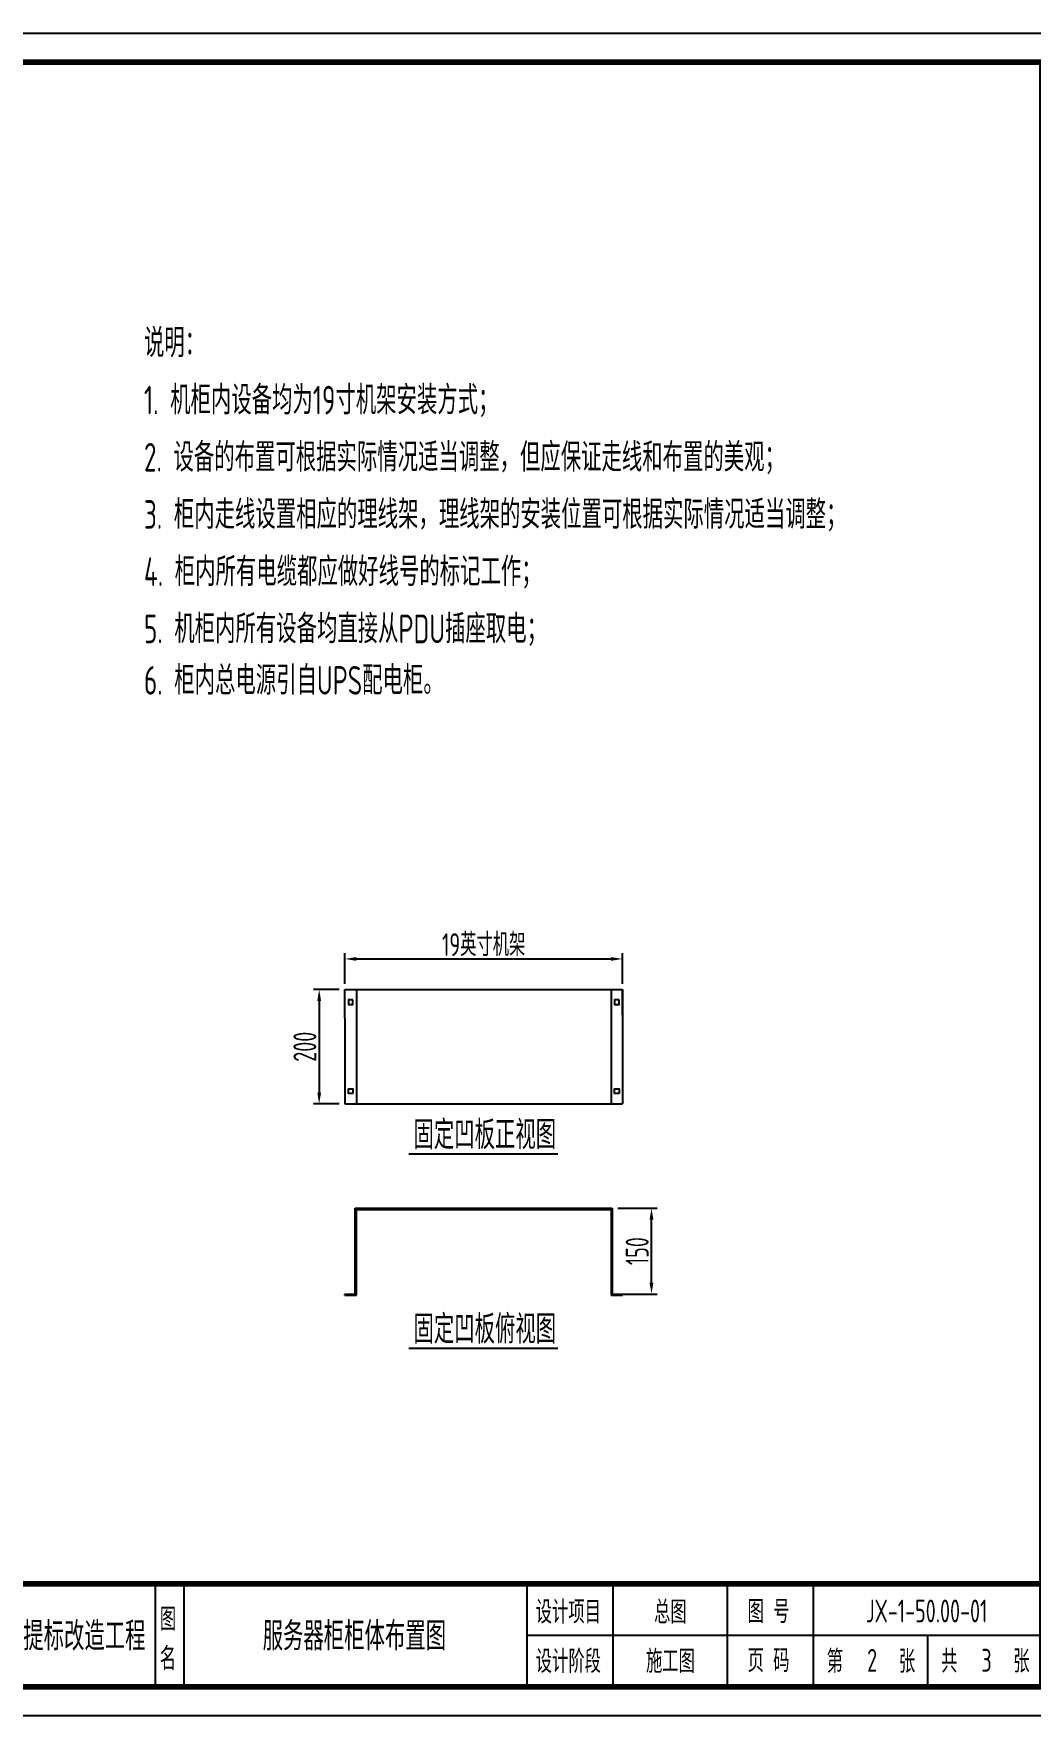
# Model space of a CAD drawing. Header units: millimetres. Extents: x 30557 to 235556, y -116603 to -73383.
# Drawn here: x 45490 to 47232, y -116603 to -113663 of the extents above; entities that cross this region are included whole.
import ezdxf
from ezdxf.enums import TextEntityAlignment as Align

# ---------------------------------------------------------------- set-up
doc = ezdxf.new("R2010")
doc.units = ezdxf.units.MM
doc.layers.add('_Drawing', color=7, linetype='Continuous', lineweight=25)
doc.styles.add('supcon', font='sceie.shx', dxfattribs={"width": 0.75, "height": 40, "bigfont": 'sceic.shx'})
doc.dimstyles.new('supcon', dxfattribs={"dimtxt": 20, "dimasz": 20, "dimexe": 10, "dimexo": 10, "dimgap": 5, "dimtad": 1, "dimtoh": 1, "dimdec": 0, "dimzin": 0, "dimdsep": 46, "dimtxsty": 'supcon', "dimcen": 0.09, "dimclrd": 2, "dimclre": 2, "dimclrt": 2, "dimadec": 0, "dimazin": 0, "dimtfac": 1, "dimtdec": 0, "dimtofl": 0, "dimtmove": 0, "dimatfit": 3, "dimfxl": 1, "dimtolj": 1, "dimtzin": 0, "dimarcsym": 0})

# ---------------------------------------------------------------- blocks, each defined once
blk = doc.blocks.new('supcon图框')
at = {"linetype": 'Continuous'}
for p, q in [((6145.7, 4361.7), (1987.7, 4361.7)), ((1987.7, 1421.7), (6145.7, 1421.7))]:
    blk.add_line(p, q, dxfattribs=at)
for p, q in [((4545.7, 1651.7), (4545.7, 1471.7)), ((4595.7, 1651.7), (4595.7, 1471.7)), ((5195.7, 1651.7), (5195.7, 1471.7)), ((5345.7, 1651.7), (5345.7, 1471.7)), ((5545.7, 1651.7), (5545.7, 1471.7)), ((5695.7, 1651.7), (5695.7, 1471.7)), ((5195.7, 1561.7), (6095.7, 1561.7)), ((5895.7, 1561.7), (5895.7, 1471.7))]:
    blk.add_line(p, q)
at = {"linetype": 'Continuous', "const_width": 10}
blk.add_lwpolyline([(2195.7, 4311.7), (6095.7, 4311.7), (6095.7, 1471.7), (2195.7, 1471.7)], close=True, dxfattribs=at)
blk.add_lwpolyline([(2195.7, 1651.7), (6095.7, 1651.7)], dxfattribs=at)
at = {"style": 'supcon', "width": 0.75}
for s, p in [('设计项目', (5268, 1604.2)), ('图 号', (5618, 1604.2)), ('图', (4568.2, 1590.7)), ('名', (4568.2, 1522.9)), ('设计阶段', (5268, 1518.1)), ('施工图', (5446.5, 1518.1)), ('页 码', (5618, 1518.1)), ('第      张', (5797, 1518.1)), ('共      张', (5997, 1518.1))]:
    blk.add_text(s, height=40, dxfattribs=at).set_placement(p, align=Align.MIDDLE)
blk = doc.blocks.new('*D414')
at = {"color": 2, "lineweight": -2}
for p, q in [((46033.8, -115324.4), (46033.8, -115270.9)), ((46518.9, -115324.4), (46518.9, -115270.9)), ((46053.8, -115280.9), (46498.9, -115280.9))]:
    blk.add_line(p, q, dxfattribs=at)
at = {"color": 2}
for points in [[(46053.8, -115277.6), (46053.8, -115284.2), (46033.8, -115280.9)], [(46498.9, -115284.2), (46498.9, -115277.6), (46518.9, -115280.9)]]:
    blk.add_solid(points, dxfattribs=at)
at = {"layer": 'DEFPOINTS', "color": 0}
for p in [(46518.9, -115280.9), (46033.8, -115334.4), (46518.9, -115334.4)]:
    blk.add_point(p, dxfattribs=at)
at = {"color": 2, "insert": (46276.4, -115255.9), "char_height": 40, "attachment_point": 5, "style": 'supcon'}
blk.add_mtext('\\A1;19英寸机架', dxfattribs=at)
blk = doc.blocks.new('*D415')
at = {"color": 2, "lineweight": -2}
for p, q in [((46510.9, -115716.7), (46579.7, -115716.7)), ((46569.7, -115846.7), (46569.7, -115736.7)), ((46510.9, -115866.7), (46579.7, -115866.7))]:
    blk.add_line(p, q, dxfattribs=at)
at = {"color": 2}
for points in [[(46573, -115736.7), (46566.3, -115736.7), (46569.7, -115716.7)], [(46566.3, -115846.7), (46573, -115846.7), (46569.7, -115866.7)]]:
    blk.add_solid(points, dxfattribs=at)
at = {"layer": 'DEFPOINTS', "color": 0}
for p in [(46500.9, -115716.7), (46569.7, -115716.7), (46500.9, -115866.7)]:
    blk.add_point(p, dxfattribs=at)
at = {"color": 2, "insert": (46544.7, -115791.7), "char_height": 40, "attachment_point": 5, "rotation": 90, "style": 'supcon'}
blk.add_mtext('\\A1;150', dxfattribs=at)
blk = doc.blocks.new('*D416')
at = {"color": 2, "lineweight": -2}
for p, q in [((46023.8, -115334.4), (45978.8, -115334.4)), ((45988.8, -115354.4), (45988.8, -115514.4)), ((46023.8, -115534.4), (45978.8, -115534.4))]:
    blk.add_line(p, q, dxfattribs=at)
at = {"color": 2}
for points in [[(45992.2, -115354.4), (45985.5, -115354.4), (45988.8, -115334.4)], [(45985.5, -115514.4), (45992.2, -115514.4), (45988.8, -115534.4)]]:
    blk.add_solid(points, dxfattribs=at)
at = {"layer": 'DEFPOINTS', "color": 0}
for p in [(46033.8, -115334.4), (45988.8, -115534.4), (46033.8, -115534.4)]:
    blk.add_point(p, dxfattribs=at)
at = {"color": 2, "insert": (45963.8, -115434.4), "char_height": 40, "attachment_point": 5, "rotation": 90, "style": 'supcon'}
blk.add_mtext('\\A1;200', dxfattribs=at)

msp = doc.modelspace()

# ---------------------------------------------------------------- linework, layer by layer
for p, q in [((46033.8, -115384.4), (46033.8, -115334.4)), ((46033.8, -115334.4), (46518.9, -115334.4)), ((46053.8, -115334.4), (46053.8, -115534.4)), ((46498.9, -115334.4), (46498.9, -115534.4)), ((46518.9, -115378.9), (46518.9, -115334.4)), ((46518.9, -115334.4), (46518.9, -115534.4)), ((46033.8, -115384.4), (46033.8, -115534.4)), ((46033.8, -115534.4), (46518.9, -115534.4)), ((46145.4, -115621.6), (46405.7, -115621.6)), ((46051.8, -115866.7), (46051.8, -115716.7)), ((46051.8, -115716.7), (46500.9, -115716.7)), ((46500.9, -115716.7), (46500.9, -115866.7)), ((46053.8, -115868.7), (46053.8, -115718.7)), ((46053.8, -115718.7), (46498.9, -115718.7)), ((46498.9, -115718.7), (46498.9, -115868.7)), ((46033.8, -115868.7), (46033.8, -115866.7)), ((46033.8, -115866.7), (46051.8, -115866.7)), ((46033.8, -115868.7), (46053.8, -115868.7)), ((46498.9, -115868.7), (46518.9, -115868.7)), ((46500.9, -115866.7), (46518.9, -115866.7)), ((46518.9, -115866.7), (46518.9, -115868.7)), ((46145.4, -115961.4), (46405.7, -115961.4))]:
    msp.add_line(p, q)
for points in [[(46047.8, -115352.4), (46039.8, -115352.4), (46039.8, -115360.4), (46047.8, -115360.4)], [(46512.9, -115352.4), (46504.9, -115352.4), (46504.9, -115360.4), (46512.9, -115360.4)], [(46047.8, -115516.2), (46039.8, -115516.2), (46039.8, -115508.2), (46047.8, -115508.2)], [(46512.9, -115516.2), (46504.9, -115516.2), (46504.9, -115508.2), (46512.9, -115508.2)]]:
    msp.add_lwpolyline(points, close=True)

# ---------------------------------------------------------------- block references
msp.add_blockref('supcon图框', (41156.3, -118025))

# ---------------------------------------------------------------- texts
at = {"style": 'supcon', "width": 0.75}
for s, p in [('说明：', (45682.6, -114228.9)), ('1. 机柜内设备均为19寸机架安装方式；', (45682.6, -114328.9)), ('2. 设备的布置可根据实际情况适当调整，但应保证走线和布置的美观；', (45682.6, -114428.9)), ('3. 柜内走线设置相应的理线架，理线架的安装位置可根据实际情况适当调整；', (45682.6, -114528.9)), ('4. 柜内所有电缆都应做好线号的标记工作；', (45682.6, -114628.9)), ('5. 机柜内所有设备均直接从PDU插座取电；', (45682.6, -114728.9)), ('6. 柜内总电源引自UPS配电柜。', (45682.6, -114818.9))]:
    msp.add_text(s, height=50, dxfattribs=at).set_placement(p)
at = {"color": 3, "style": 'supcon', "width": 0.75}
for s, height, p in [('固定凹板正视图', 50, (46278.3, -115585.7)), ('固定凹板俯视图', 50, (46278.3, -115925.5)), ('总图', 40, (46602.7, -116420.8)), ('2', 40, (46955.3, -116507))]:
    msp.add_text(s, height=height, dxfattribs=at).set_placement(p, align=Align.MIDDLE)
at = {"layer": '_Drawing', "color": 3, "style": 'supcon', "width": 0.75}
for s, height, p in [('JX-1-50.00-01', 40, (47050.5, -116420.8)), ('嘉兴市联合污水处理厂提标改造工程', 50, (45400.3, -116462.2)), ('服务器柜柜体布置图', 50, (46050.3, -116462.2)), ('3', 40, (47155.3, -116507))]:
    msp.add_text(s, height=height, dxfattribs=at).set_placement(p, align=Align.MIDDLE)

# ---------------------------------------------------------------- dimensions: what is measured, and where the dimension line sits
dim = msp.add_linear_dim(base=(46518.9, -115280.9), p1=(46033.8, -115334.4), p2=(46518.9, -115334.4), text='19英寸机架', dimstyle='supcon', override={"dimtxt": 20, "dimasz": 20, "dimexe": 10, "dimexo": 10, "dimgap": 5})
dim.commit()
dim.dimension.update_dxf_attribs({"geometry": '*D414', "text_midpoint": (46276.4, -115255.9)})
dim = msp.add_linear_dim(base=(45988.8, -115534.4), p1=(46033.8, -115334.4), p2=(46033.8, -115534.4), angle=90, dimstyle='supcon')
dim.commit()
dim.dimension.update_dxf_attribs({"geometry": '*D416', "text_midpoint": (45963.8, -115434.4)})
dim = msp.add_linear_dim(base=(46569.7, -115716.7), p1=(46500.9, -115866.7), p2=(46500.9, -115716.7), angle=90, dimstyle='supcon', override={"dimtxt": 20, "dimasz": 20, "dimexe": 10, "dimexo": 10, "dimgap": 5, "dimlfac": 1})
dim.commit()
dim.dimension.update_dxf_attribs({"geometry": '*D415', "text_midpoint": (46544.7, -115791.7)})

doc.saveas('drawing.dxf')
